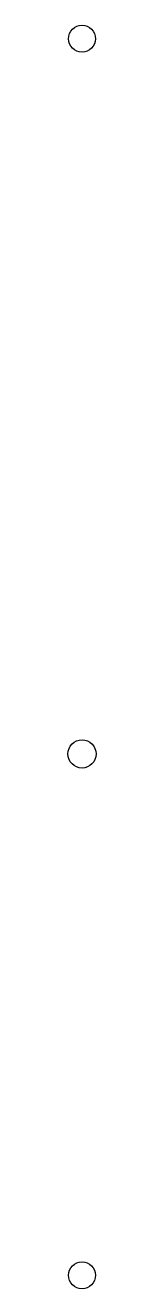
# Model space of a CAD drawing. Header units: millimetres. Extents: x 7 to 13, y 12 to 288.
import ezdxf

# ---------------------------------------------------------------- set-up
doc = ezdxf.new("R2010")
doc.units = ezdxf.units.MM
doc.layers.add('Default', color=70, linetype='Continuous')

msp = doc.modelspace()

# ---------------------------------------------------------------- linework, layer by layer
at = {"layer": 'Default'}
for centre, radius in [((10, 285.5, -20), 2.95), ((10, 128.75, -20), 3.09), ((10, 14.5, -20), 2.95)]:
    msp.add_circle(centre, radius, dxfattribs=at)

doc.saveas('drawing.dxf')
